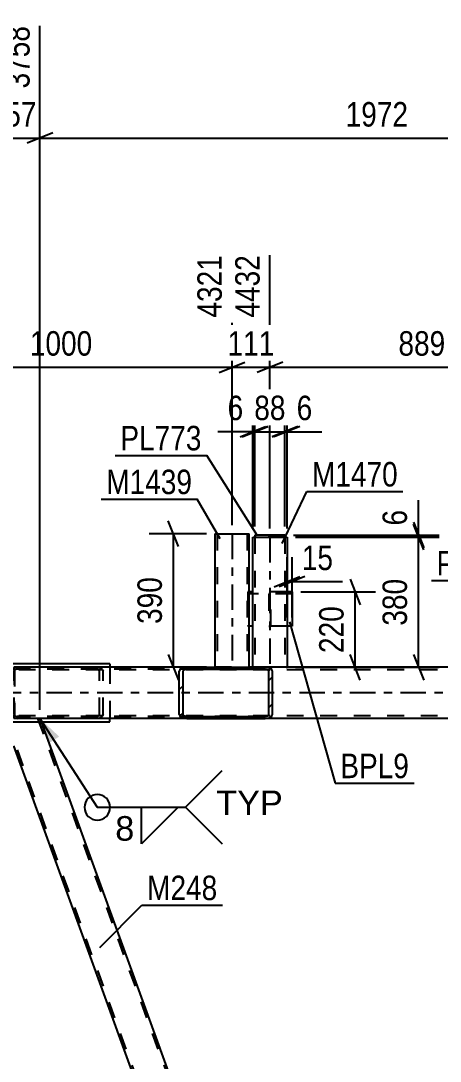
# Model space of a CAD drawing. Header units: millimetres. Extents: x -832 to 357, y -842 to -1.
# Drawn here: x -640.5 to -591.4, y -287.2 to -165.5 of the extents above; entities that cross this region are included whole.
import ezdxf

# ---------------------------------------------------------------- set-up
doc = ezdxf.new("R2010")
doc.units = ezdxf.units.MM
doc.linetypes.add('DXK_LINE_DOT2', pattern=[3.9198, 1.9599, -1.9599])
doc.linetypes.add('DXK_LINE_DOT3', pattern=[5.9187, 2.979, -0.9799, 0.9799, -0.9799])
doc.styles.add('Arial', font='ARIAL.TTF', dxfattribs={"height": 0.2})
doc.styles.add('Arial Narrow', font='ARIALN.TTF', dxfattribs={"height": 0.2})

# ---------------------------------------------------------------- blocks, each defined once
blk = doc.blocks.new('Part-570388851-1334 - 1253')
at = {"color": 7, "linetype": 'DXK_LINE_DOT2'}
for p, q in [((-611.21, -232.54), (-611.45, -232.54)), ((-611.45, -232.54), (-611.45, -236.3)), ((-611.45, -233.14), (-611.21, -233.14)), ((-611.21, -236.3), (-611.21, -232.54)), ((-611.45, -236.3), (-611.21, -236.3))]:
    blk.add_line(p, q, dxfattribs=at)
blk = doc.blocks.new('Part-570388851-1350 - 1253')
at = {"color": 7, "linetype": 'DXK_LINE_DOT2'}
for p, q in [((-89.98, -241.42), (-788.59, -241.42)), ((-611.9, -241.1), (-671.08, -241.1)), ((-89.98, -246.78), (-788.59, -246.78)), ((-89.98, -247.1), (-738.06, -247.1)), ((-611.9, -247.1), (-671.07, -247.1))]:
    blk.add_line(p, q, dxfattribs=at)
at = {"color": 2, "linetype": 'Continuous'}
for p, q in [((-585.94, -241.1), (-611.9, -241.1)), ((-585.94, -247.1), (-611.9, -247.1))]:
    blk.add_line(p, q, dxfattribs=at)
at = {"color": 7, "linetype": 'DXK_LINE_DOT3'}
blk.add_line((-89.98, -244.1), (-788.59, -244.1), dxfattribs=at)
blk = doc.blocks.new('Part-570388851-1637 - 1253')
at = {"color": 2, "linetype": 'Continuous'}
for p, q in [((-617.76, -225.5), (-617.73, -225.5)), ((-617.76, -225.5), (-617.76, -241.1)), ((-617.73, -225.5), (-613.76, -225.5)), ((-613.76, -241.1), (-613.76, -225.5))]:
    blk.add_line(p, q, dxfattribs=at)
at = {"color": 7, "linetype": 'DXK_LINE_DOT2'}
for p, q in [((-617.52, -225.5), (-617.52, -241.11)), ((-617.52, -225.5), (-617.5, -225.5)), ((-617.5, -225.5), (-617.47, -225.5)), ((-617.47, -225.5), (-617.45, -225.5)), ((-614, -225.5), (-614, -241.11)), ((-617.76, -241.1), (-617.76, -241.11)), ((-617.76, -241.11), (-613.76, -241.11)), ((-613.76, -241.11), (-613.76, -241.1)), ((-613.76, -241.1), (-613.76, -241.11))]:
    blk.add_line(p, q, dxfattribs=at)
at = {"color": 7, "linetype": 'DXK_LINE_DOT3'}
blk.add_line((-615.76, -225.5), (-615.76, -241.11), dxfattribs=at)
blk = doc.blocks.new('Part-570388851-2054 - 1253')
at = {"color": 2, "linetype": 'Continuous'}
for p, q in [((-559.51, -247.5), (-596.1, -362.9)), ((-557.23, -247.5), (-556.21, -250.31)), ((-556.21, -250.31), (-592.8, -365.7)), ((-595.08, -365.7), (-596.1, -362.9))]:
    blk.add_line(p, q, dxfattribs=at)
at = {"color": 7, "linetype": 'DXK_LINE_DOT2'}
for p, q in [((-559.13, -247.1), (-595.97, -363.27)), ((-559.39, -247.1), (-559.51, -247.5)), ((-557.37, -247.1), (-559.39, -247.1)), ((-557.37, -247.1), (-557.23, -247.5)), ((-556.34, -249.94), (-593.18, -366.1)), ((-594.94, -366.1), (-595.08, -365.7)), ((-592.92, -366.1), (-594.94, -366.1)), ((-592.8, -365.7), (-592.92, -366.1))]:
    blk.add_line(p, q, dxfattribs=at)
blk = doc.blocks.new('Part-570388851-1482 - 1253')
at = {"color": 2, "linetype": 'Continuous'}
for p, q in [((-613.33, -225.9), (-613.29, -225.9)), ((-613.33, -241.1), (-613.33, -225.9)), ((-613.29, -225.9), (-609.33, -225.9)), ((-609.33, -225.9), (-609.33, -241.1))]:
    blk.add_line(p, q, dxfattribs=at)
at = {"color": 7, "linetype": 'DXK_LINE_DOT2'}
for p, q in [((-613.09, -225.9), (-613.09, -241.11)), ((-613.09, -225.9), (-613.07, -225.9)), ((-609.57, -225.9), (-609.57, -241.11)), ((-613.33, -241.1), (-613.33, -241.11)), ((-613.33, -241.11), (-609.33, -241.11)), ((-609.33, -241.11), (-609.33, -241.1)), ((-609.33, -241.1), (-609.33, -241.11))]:
    blk.add_line(p, q, dxfattribs=at)
at = {"color": 7, "linetype": 'DXK_LINE_DOT3'}
blk.add_line((-611.33, -225.9), (-611.33, -241.11), dxfattribs=at)
blk = doc.blocks.new('Part-570388851-2136 - 1253')
at = {"color": 7, "linetype": 'DXK_LINE_DOT2'}
for p, q in [((-613.93, -232.3), (-613.93, -236.3)), ((-613.76, -232.3), (-613.93, -232.3)), ((-609.33, -232.3), (-613.33, -232.3)), ((-608.73, -232.54), (-613.93, -232.54)), ((-613.76, -236.3), (-613.93, -236.3)), ((-609.33, -236.3), (-613.33, -236.3))]:
    blk.add_line(p, q, dxfattribs=at)
at = {"color": 2, "linetype": 'Continuous'}
for p, q in [((-613.33, -232.3), (-613.76, -232.3)), ((-608.73, -232.3), (-609.33, -232.3)), ((-608.73, -232.3), (-608.73, -236.3)), ((-613.33, -236.3), (-613.76, -236.3)), ((-608.73, -236.3), (-609.33, -236.3))]:
    blk.add_line(p, q, dxfattribs=at)
blk = doc.blocks.new('Part-570388851-1931 - 1253')
at = {"color": 2, "linetype": 'Continuous'}
for p, q in [((-652.93, -240.7), (-652.93, -241.1)), ((-630.05, -240.7), (-652.93, -240.7)), ((-630.05, -240.7), (-630.05, -241.1)), ((-652.93, -247.1), (-652.93, -247.5)), ((-652.93, -247.5), (-630.05, -247.5)), ((-630.05, -247.5), (-630.05, -247.1))]:
    blk.add_line(p, q, dxfattribs=at)
at = {"color": 7, "linetype": 'DXK_LINE_DOT2'}
for p, q in [((-652.93, -241.1), (-652.93, -247.1)), ((-630.05, -241.1), (-630.05, -247.1))]:
    blk.add_line(p, q, dxfattribs=at)
blk = doc.blocks.new('Part-570388851-1939 - 1253')
at = {"linetype": 'Continuous'}
h = blk.add_hatch(dxfattribs=at)
h.set_pattern_fill('', scale=0.7, style=0, pattern_type=0)
h.set_pattern_definition([(45, (-621.8733, -246.807), (-1.57154, 1.57154), [])])
h.paths.add_polyline_path([(-621.94, -246.62), (-621.87, -246.81), (-621.68, -246.96), (-621.4, -247.07), (-621.07, -247.1), (-611.9, -247.1), (-611.56, -247.07), (-611.28, -246.96), (-611.09, -246.81), (-611.02, -246.62), (-611.02, -241.58), (-611.09, -241.4), (-611.28, -241.24), (-611.56, -241.14), (-611.9, -241.1), (-621.07, -241.1), (-621.4, -241.14), (-621.68, -241.24), (-621.87, -241.4), (-621.94, -241.58)])
h.paths.add_polyline_path([(-621.47, -241.49), (-621.38, -241.41), (-621.23, -241.36), (-621.07, -241.34), (-611.9, -241.34), (-611.73, -241.36), (-611.59, -241.41), (-611.49, -241.49), (-611.46, -241.58), (-611.46, -246.62), (-611.49, -246.72), (-611.59, -246.79), (-611.73, -246.84), (-611.9, -246.86), (-621.07, -246.86), (-621.23, -246.84), (-621.38, -246.79), (-621.47, -246.72), (-621.5, -246.62), (-621.5, -241.58)])
at = {"color": 2, "linetype": 'Continuous'}
for p, q in [((-641.49, -241.58), (-641.45, -241.4)), ((-641.49, -246.62), (-641.49, -241.58)), ((-641.45, -241.4), (-641.36, -241.24)), ((-641.36, -241.24), (-641.22, -241.14)), ((-641.22, -241.14), (-640.89, -241.1)), ((-621.07, -241.1), (-640.89, -241.1)), ((-621.87, -241.4), (-621.94, -241.58)), ((-621.94, -246.62), (-621.94, -241.58)), ((-621.5, -241.58), (-621.47, -241.49)), ((-621.5, -246.62), (-621.5, -241.58)), ((-621.07, -241.1), (-621.4, -241.14)), ((-621.23, -241.36), (-621.07, -241.34)), ((-621.07, -241.1), (-611.9, -241.1)), ((-621.07, -241.34), (-611.9, -241.34)), ((-611.56, -241.14), (-611.9, -241.1)), ((-611.9, -241.34), (-611.73, -241.36)), ((-611.49, -241.49), (-611.46, -241.58)), ((-611.46, -246.62), (-611.46, -241.58)), ((-611.02, -241.58), (-611.09, -241.4)), ((-611.02, -246.62), (-611.02, -241.58)), ((-641.45, -246.81), (-641.49, -246.62)), ((-641.36, -246.96), (-641.45, -246.81)), ((-621.94, -246.62), (-621.87, -246.81)), ((-621.47, -246.72), (-621.5, -246.62)), ((-621.07, -246.86), (-621.23, -246.84)), ((-621.07, -246.86), (-611.9, -246.86)), ((-611.73, -246.84), (-611.9, -246.86)), ((-611.46, -246.62), (-611.49, -246.72)), ((-611.09, -246.81), (-611.02, -246.62)), ((-641.22, -247.07), (-641.36, -246.96)), ((-641.22, -247.07), (-640.89, -247.1)), ((-621.07, -247.1), (-640.89, -247.1)), ((-621.4, -247.07), (-621.07, -247.1)), ((-621.07, -247.1), (-611.9, -247.1)), ((-611.9, -247.1), (-611.56, -247.07))]:
    blk.add_line(p, q, dxfattribs=at)
at = {"color": 7, "linetype": 'DXK_LINE_DOT2'}
for p, q in [((-641.25, -241.49), (-641.27, -241.58)), ((-641.27, -246.62), (-641.27, -241.58)), ((-641.2, -241.41), (-641.25, -241.49)), ((-641.22, -247.07), (-641.22, -241.14)), ((-641.05, -241.36), (-641.2, -241.41)), ((-641.2, -241.41), (-641.2, -246.79)), ((-640.89, -241.34), (-641.05, -241.36)), ((-611.9, -241.34), (-640.89, -241.34)), ((-631.72, -241.1), (-631.39, -241.14)), ((-631.55, -241.36), (-631.72, -241.34)), ((-631.28, -241.58), (-631.32, -241.49)), ((-631.28, -246.62), (-631.28, -241.58)), ((-630.91, -241.4), (-630.85, -241.58)), ((-630.85, -246.62), (-630.85, -241.58)), ((-611.9, -241.1), (-621.07, -241.1)), ((-641.27, -246.62), (-641.25, -246.72)), ((-641.25, -246.72), (-641.2, -246.79)), ((-641.2, -246.79), (-641.05, -246.84)), ((-641.05, -246.84), (-640.89, -246.86)), ((-611.9, -246.86), (-640.89, -246.86)), ((-631.72, -246.86), (-631.55, -246.84)), ((-631.32, -246.72), (-631.28, -246.62)), ((-630.85, -246.62), (-630.91, -246.81)), ((-631.39, -247.07), (-631.72, -247.1)), ((-611.9, -247.1), (-621.07, -247.1))]:
    blk.add_line(p, q, dxfattribs=at)
for centre, radius, start, end in [((-631.62, -241.76), 0.408, 41.9269, 80.4778), ((-631.52, -241.95), 0.817, 41.9269, 80.4778), ((-631.62, -246.44), 0.408, 279.5223, 318.0732), ((-631.52, -246.26), 0.817, 279.5223, 318.0732)]:
    blk.add_arc(centre, radius, start, end, dxfattribs=at)
at = {"color": 2, "linetype": 'Continuous'}
for centre, radius, start, end in [((-621.27, -241.95), 0.817, 99.5223, 138.0732), ((-621.17, -241.76), 0.408, 99.5223, 138.0732), ((-611.8, -241.76), 0.408, 41.9269, 80.4778), ((-611.7, -241.95), 0.817, 41.9269, 80.4778), ((-621.27, -246.26), 0.817, 221.9269, 260.4778), ((-621.17, -246.44), 0.408, 221.9269, 260.4778), ((-611.8, -246.44), 0.408, 279.5223, 318.0732), ((-611.7, -246.26), 0.817, 279.5223, 318.0732)]:
    blk.add_arc(centre, radius, start, end, dxfattribs=at)
blk = doc.blocks.new('Part-570388851-2131 - 1253')
at = {"color": 2, "linetype": 'Continuous'}
for p, q in [((-609.57, -225.66), (-613.09, -225.66)), ((-613.09, -225.66), (-613.09, -225.9)), ((-609.57, -225.66), (-609.57, -225.9))]:
    blk.add_line(p, q, dxfattribs=at)
at = {"color": 7, "linetype": 'DXK_LINE_DOT2'}
blk.add_line((-609.57, -225.9), (-613.09, -225.9), dxfattribs=at)
blk = doc.blocks.new('Part-570388851-1980 - 1253')
at = {"color": 7, "linetype": 'DXK_LINE_DOT2'}
for p, q in [((-638.25, -247.1), (-642.51, -247.1)), ((-642.51, -247.1), (-641.34, -250.31)), ((-642.25, -247.1), (-598.94, -366.1)), ((-638.51, -247.1), (-595.19, -366.1)), ((-638.25, -247.1), (-638.1, -247.5)), ((-596.1, -362.9), (-594.94, -366.1)), ((-599.34, -365.7), (-599.19, -366.1)), ((-594.94, -366.1), (-599.19, -366.1))]:
    blk.add_line(p, q, dxfattribs=at)
at = {"color": 2, "linetype": 'Continuous'}
for p, q in [((-638.1, -247.5), (-596.1, -362.9)), ((-641.34, -250.31), (-599.34, -365.7))]:
    blk.add_line(p, q, dxfattribs=at)
blk = doc.blocks.new('StraightDimension-570388851-2411 - 1253')
at = {"color": 7, "linetype": 'Continuous'}
for p, q in [((-638.25, -246.1), (-638.25, -166.13)), ((-644.52, -246.1), (-644.52, -170.63)), ((-646.02, -179.84), (-643.02, -178.64)), ((-636.75, -178.64), (-639.75, -179.84)), ((-644.52, -179.24), (-638.25, -179.24))]:
    blk.add_line(p, q, dxfattribs=at)
at = {"color": 0}
blk.add_wipeout([(-638.04, -178.49), (-638.04, -174.29), (-644.73, -174.29), (-644.73, -178.49)], dxfattribs=at)
at = {"color": 3, "style": 'Arial Narrow'}
blk.add_text('157', height=2.863, dxfattribs=at).set_placement((-644.13, -177.89))
at = {"color": 0, "linetype": 'Continuous'}
blk.add_wipeout([(-638.85, -165.53), (-643.05, -165.53), (-643.05, -174.04), (-638.85, -174.04)], dxfattribs=at)
at = {"color": 3, "linetype": 'Continuous', "style": 'Arial Narrow'}
blk.add_text('3758', height=2.863, rotation=90.0002, dxfattribs=at).set_placement((-639.45, -173.44))
blk = doc.blocks.new('StraightDimension-570388851-23810 - 1253')
at = {"color": 7, "linetype": 'Continuous'}
for p, q in [((-593.94, -225.66), (-593.94, -221.58)), ((-593.94, -225.66), (-593.94, -221.58)), ((-594.54, -224.16), (-593.34, -227.16)), ((-593.34, -227.4), (-594.54, -224.4)), ((-608.57, -225.66), (-591.54, -225.66)), ((-608.33, -225.9), (-591.54, -225.9)), ((-593.94, -225.9), (-593.94, -225.66))]:
    blk.add_line(p, q, dxfattribs=at)
at = {"color": 0}
blk.add_wipeout([(-594.69, -222.11), (-598.89, -222.11), (-598.89, -225.14), (-594.69, -225.14)], dxfattribs=at)
at = {"color": 3, "style": 'Arial Narrow'}
blk.add_text('6', height=2.86, rotation=90.0002, dxfattribs=at).set_placement((-595.29, -224.54))
blk = doc.blocks.new('StraightDimension-570388851-15654 - 1253')
at = {"color": 7, "linetype": 'Continuous'}
for p, q in [((-655.76, -224.5), (-655.76, -192.92)), ((-615.76, -224.5), (-615.76, -192.92)), ((-654.26, -205.43), (-657.26, -206.63)), ((-617.26, -206.63), (-614.26, -205.43)), ((-655.76, -206.03), (-615.76, -206.03))]:
    blk.add_line(p, q, dxfattribs=at)
at = {"color": 0}
blk.add_wipeout([(-631.51, -205.28), (-631.51, -201.08), (-640.02, -201.08), (-640.02, -205.28)], dxfattribs=at)
at = {"color": 3, "style": 'Arial Narrow'}
blk.add_text('1000', height=2.863, dxfattribs=at).set_placement((-639.42, -204.68))
at = {"color": 0, "linetype": 'Continuous'}
blk.add_wipeout([(-616.36, -192.32), (-620.56, -192.32), (-620.56, -200.83), (-616.36, -200.83)], dxfattribs=at)
at = {"color": 3, "linetype": 'Continuous', "style": 'Arial Narrow'}
blk.add_text('4321', height=2.863, rotation=90.0002, dxfattribs=at).set_placement((-616.96, -200.23))
blk = doc.blocks.new('StraightDimension-570388851-2436 - 1253')
at = {"color": 7, "linetype": 'Continuous'}
for p, q in [((-638.25, -246.1), (-638.25, -166.13)), ((-559.39, -246.1), (-559.39, -170.63)), ((-636.75, -178.64), (-639.75, -179.84)), ((-560.89, -179.84), (-557.89, -178.64)), ((-638.25, -179.24), (-559.39, -179.24))]:
    blk.add_line(p, q, dxfattribs=at)
at = {"color": 0}
blk.add_wipeout([(-594.56, -178.49), (-594.56, -174.29), (-603.07, -174.29), (-603.07, -178.49)], dxfattribs=at)
at = {"color": 3, "style": 'Arial Narrow'}
blk.add_text('1972', height=2.863, dxfattribs=at).set_placement((-602.47, -177.89))
at = {"color": 0, "linetype": 'Continuous'}
blk.add_wipeout([(-559.99, -170.03), (-564.19, -170.03), (-564.19, -178.54), (-559.99, -178.54)], dxfattribs=at)
at = {"color": 3, "linetype": 'Continuous', "style": 'Arial Narrow'}
blk.add_text('5730', height=2.863, rotation=90.0002, dxfattribs=at).set_placement((-560.59, -177.94))
blk = doc.blocks.new('StraightDimension-570388851-23781 - 1253')
at = {"color": 7, "linetype": 'Continuous'}
for p, q in [((-613.33, -224.9), (-613.33, -210.72)), ((-613.09, -224.66), (-613.09, -210.72)), ((-613.33, -213.57), (-617.41, -213.57)), ((-613.33, -213.57), (-617.41, -213.57)), ((-614.83, -214.17), (-611.83, -212.97)), ((-611.59, -212.97), (-614.59, -214.17)), ((-613.33, -213.57), (-613.09, -213.57))]:
    blk.add_line(p, q, dxfattribs=at)
at = {"color": 0}
blk.add_wipeout([(-613.85, -212.82), (-613.85, -208.62), (-616.88, -208.62), (-616.88, -212.82)], dxfattribs=at)
at = {"color": 3, "style": 'Arial Narrow'}
blk.add_text('6', height=2.86, dxfattribs=at).set_placement((-616.28, -212.22))
blk = doc.blocks.new('StraightDimension-570388851-2961 - 1253')
at = {"color": 7, "linetype": 'Continuous'}
for p, q in [((-622.02, -227), (-623.22, -224)), ((-618.76, -225.5), (-625.47, -225.5)), ((-622.62, -241.11), (-622.62, -225.5)), ((-623.22, -239.61), (-622.02, -242.61)), ((-618.76, -241.11), (-625.47, -241.11))]:
    blk.add_line(p, q, dxfattribs=at)
at = {"color": 0}
blk.add_wipeout([(-623.37, -229.96), (-627.57, -229.96), (-627.57, -236.65), (-623.37, -236.65)], dxfattribs=at)
at = {"color": 3, "style": 'Arial Narrow'}
blk.add_text('390', height=2.863, rotation=90.0002, dxfattribs=at).set_placement((-623.97, -236.05))
blk = doc.blocks.new('StraightDimension-570388851-15652 - 1253')
at = {"color": 7, "linetype": 'Continuous'}
for p, q in [((-611.33, -224.9), (-611.33, -192.92)), ((-575.76, -225.46), (-575.76, -197.42)), ((-609.83, -205.43), (-612.83, -206.63)), ((-577.26, -206.63), (-574.26, -205.43)), ((-611.33, -206.03), (-575.76, -206.03))]:
    blk.add_line(p, q, dxfattribs=at)
at = {"color": 0}
blk.add_wipeout([(-590.2, -205.28), (-590.2, -201.08), (-596.89, -201.08), (-596.89, -205.28)], dxfattribs=at)
at = {"color": 3, "style": 'Arial Narrow'}
blk.add_text('889', height=2.863, dxfattribs=at).set_placement((-596.29, -204.68))
at = {"color": 0, "linetype": 'Continuous'}
blk.add_wipeout([(-576.36, -196.82), (-580.56, -196.82), (-580.56, -205.33), (-576.36, -205.33)], dxfattribs=at)
at = {"color": 3, "linetype": 'Continuous', "style": 'Arial Narrow'}
blk.add_text('5321', height=2.863, rotation=90.0002, dxfattribs=at).set_placement((-576.96, -204.73))
blk = doc.blocks.new('StraightDimension-570388851-15653 - 1253')
at = {"color": 7, "linetype": 'Continuous'}
for p, q in [((-615.76, -224.5), (-615.76, -192.92)), ((-611.33, -224.9), (-611.33, -192.92)), ((-617.26, -206.63), (-614.26, -205.43)), ((-609.83, -205.43), (-612.83, -206.63)), ((-615.76, -206.03), (-611.33, -206.03))]:
    blk.add_line(p, q, dxfattribs=at)
at = {"color": 0}
blk.add_wipeout([(-610.2, -205.28), (-610.2, -201.08), (-616.89, -201.08), (-616.89, -205.28)], dxfattribs=at)
at = {"color": 3, "style": 'Arial Narrow'}
blk.add_text('111', height=2.863, dxfattribs=at).set_placement((-616.29, -204.68))
at = {"color": 0, "linetype": 'Continuous'}
blk.add_wipeout([(-611.93, -192.32), (-616.13, -192.32), (-616.13, -200.83), (-611.93, -200.83)], dxfattribs=at)
at = {"color": 3, "linetype": 'Continuous', "style": 'Arial Narrow'}
blk.add_text('4432', height=2.863, rotation=90.0002, dxfattribs=at).set_placement((-612.53, -200.23))
blk = doc.blocks.new('StraightDimension-570388851-21232 - 1253')
at = {"color": 7, "linetype": 'Continuous'}
for p, q in [((-601.96, -230.8), (-600.76, -233.8)), ((-607.73, -232.3), (-598.96, -232.3)), ((-601.36, -241.11), (-601.36, -232.3)), ((-600.76, -242.61), (-601.96, -239.61)), ((-608.33, -241.11), (-598.96, -241.11))]:
    blk.add_line(p, q, dxfattribs=at)
at = {"color": 0}
blk.add_wipeout([(-602.11, -233.36), (-606.31, -233.36), (-606.31, -240.05), (-602.11, -240.05)], dxfattribs=at)
at = {"color": 3, "style": 'Arial Narrow'}
blk.add_text('220', height=2.863, rotation=90.0002, dxfattribs=at).set_placement((-602.71, -239.45))
blk = doc.blocks.new('StraightDimension-570388851-23779 - 1253')
at = {"color": 7, "linetype": 'Continuous'}
for p, q in [((-609.57, -224.66), (-609.57, -210.72)), ((-609.33, -224.9), (-609.33, -210.72)), ((-611.07, -214.17), (-608.07, -212.97)), ((-607.83, -212.97), (-610.83, -214.17)), ((-609.57, -213.57), (-609.33, -213.57)), ((-609.33, -213.57), (-605.25, -213.57)), ((-609.33, -213.57), (-605.25, -213.57))]:
    blk.add_line(p, q, dxfattribs=at)
at = {"color": 0}
blk.add_wipeout([(-605.77, -212.82), (-605.77, -208.62), (-608.8, -208.62), (-608.8, -212.82)], dxfattribs=at)
at = {"color": 3, "style": 'Arial Narrow'}
blk.add_text('6', height=2.86, dxfattribs=at).set_placement((-608.2, -212.22))
blk = doc.blocks.new('StraightDimension-570388851-23780 - 1253')
at = {"color": 7, "linetype": 'Continuous'}
for p, q in [((-613.09, -224.66), (-613.09, -210.72)), ((-609.57, -224.66), (-609.57, -210.72)), ((-614.59, -214.17), (-611.59, -212.97)), ((-613.09, -213.57), (-609.57, -213.57)), ((-608.07, -212.97), (-611.07, -214.17))]:
    blk.add_line(p, q, dxfattribs=at)
at = {"color": 0}
blk.add_wipeout([(-608.9, -212.82), (-608.9, -208.62), (-613.76, -208.62), (-613.76, -212.82)], dxfattribs=at)
at = {"color": 3, "style": 'Arial Narrow'}
blk.add_text('88', height=2.863, dxfattribs=at).set_placement((-613.16, -212.22))
blk = doc.blocks.new('StraightDimension-570388851-23811 - 1253')
at = {"color": 7, "linetype": 'Continuous'}
for p, q in [((-593.34, -227.4), (-594.54, -224.4)), ((-608.33, -225.9), (-591.54, -225.9)), ((-593.94, -241.11), (-593.94, -225.9)), ((-594.54, -239.61), (-593.34, -242.61)), ((-608.33, -241.11), (-591.54, -241.11))]:
    blk.add_line(p, q, dxfattribs=at)
at = {"color": 0}
blk.add_wipeout([(-594.69, -230.16), (-598.89, -230.16), (-598.89, -236.85), (-594.69, -236.85)], dxfattribs=at)
at = {"color": 3, "style": 'Arial Narrow'}
blk.add_text('380', height=2.863, rotation=90.0002, dxfattribs=at).set_placement((-595.29, -236.25))
blk = doc.blocks.new('StraightDimension-570388851-23835 - 1253')
at = {"color": 7, "linetype": 'Continuous'}
for p, q in [((-609.33, -235.3), (-609.33, -228.25)), ((-608.73, -235.3), (-608.73, -228.25)), ((-610.83, -231.7), (-607.83, -230.5)), ((-607.23, -230.5), (-610.23, -231.7)), ((-609.33, -231.1), (-608.73, -231.1)), ((-608.73, -231.1), (-602.82, -231.1)), ((-608.73, -231.1), (-602.82, -231.1))]:
    blk.add_line(p, q, dxfattribs=at)
at = {"color": 0}
blk.add_wipeout([(-603.35, -230.35), (-603.35, -226.15), (-608.2, -226.15), (-608.2, -230.35)], dxfattribs=at)
at = {"color": 3, "style": 'Arial Narrow'}
blk.add_text('15', height=2.863, dxfattribs=at).set_placement((-607.6, -229.75))
blk = doc.blocks.new('Mark-570388851-1478 - 1253')
at = {"color": 0}
blk.add_wipeout([(-596.36, -219.98), (-596.36, -216.98), (-606.41, -216.98), (-606.41, -219.98)], dxfattribs=at)
blk.add_wipeout([(-596.36, -219.98), (-596.36, -216.98), (-606.41, -216.98), (-606.41, -219.98)], dxfattribs=at)
at = {"color": 30, "linetype": 'Continuous'}
for p, q in [((-609.91, -226.63), (-607.01, -220.58)), ((-607.01, -220.58), (-595.76, -220.58))]:
    blk.add_line(p, q, dxfattribs=at)
at = {"color": 3, "style": 'Arial Narrow'}
blk.add_text('M1470', height=2.863, dxfattribs=at).set_placement((-606.41, -219.98))
blk = doc.blocks.new('WeldMark-570388851-25460 - 1253')
at = {"linetype": 'Continuous'}
blk.add_hatch(color=30, dxfattribs=at).paths.add_polyline_path([(-637.25, -250.03), (-638.25, -247.1), (-635.99, -249.22)])
at = {"color": 30, "linetype": 'Continuous'}
for p, q in [((-638.25, -247.1), (-631.53, -257.49)), ((-631.53, -257.49), (-621.21, -257.49))]:
    blk.add_line(p, q, dxfattribs=at)
at = {"color": 3, "linetype": 'Continuous'}
for p, q in [((-621.21, -257.49), (-616.93, -253.2)), ((-626.35, -257.49), (-622.07, -257.49)), ((-622.07, -257.49), (-626.35, -261.77)), ((-626.35, -261.77), (-626.35, -257.49)), ((-621.21, -257.49), (-616.93, -261.77))]:
    blk.add_line(p, q, dxfattribs=at)
blk.add_arc((-631.53, -257.49), 1.5, 90, 270, dxfattribs=at)
at = {"color": 0}
blk.add_wipeout([(-627.01, -261.59), (-627.01, -258.19), (-629.63, -258.19), (-629.63, -261.59)], dxfattribs=at)
at = {"color": 3, "linetype": 'Continuous'}
blk.add_arc((-631.53, -257.49), 1.5, 270, 90, dxfattribs=at)
at = {"color": 3, "style": 'Arial'}
blk.add_text('8', height=2.87, dxfattribs=at).set_placement((-629.43, -261.39))
at = {"color": 0, "linetype": 'Continuous'}
blk.add_wipeout([(-609.84, -258.39), (-609.84, -255.39), (-617.61, -255.39), (-617.61, -258.39)], dxfattribs=at)
blk.add_wipeout([(-609.84, -258.39), (-609.84, -255.39), (-617.61, -255.39), (-617.61, -258.39)], dxfattribs=at)
at = {"color": 3, "linetype": 'Continuous', "style": 'Arial'}
blk.add_text('TYP', height=2.865, dxfattribs=at).set_placement((-617.61, -258.39))
blk = doc.blocks.new('Mark-570388851-1594 - 1253')
at = {"color": 0}
blk.add_wipeout([(-582.33, -230.38), (-582.33, -227.38), (-591.83, -227.38), (-591.83, -230.38)], dxfattribs=at)
blk.add_wipeout([(-582.33, -230.38), (-582.33, -227.38), (-591.83, -227.38), (-591.83, -230.38)], dxfattribs=at)
at = {"color": 30, "linetype": 'Continuous'}
for p in [(-579.92, -226.28), (-592.43, -230.98)]:
    blk.add_line(p, (-581.73, -230.98), dxfattribs=at)
at = {"color": 3, "style": 'Arial Narrow'}
blk.add_text('PL580', height=2.863, dxfattribs=at).set_placement((-591.83, -230.38))
blk = doc.blocks.new('Mark-570388851-1633 - 1253')
at = {"color": 0}
blk.add_wipeout([(-620.43, -220.87), (-620.43, -217.87), (-630.48, -217.87), (-630.48, -220.87)], dxfattribs=at)
blk.add_wipeout([(-620.43, -220.87), (-620.43, -217.87), (-630.48, -217.87), (-630.48, -220.87)], dxfattribs=at)
at = {"color": 30, "linetype": 'Continuous'}
for p in [(-631.08, -221.47), (-617.15, -226.11)]:
    blk.add_line(p, (-619.83, -221.47), dxfattribs=at)
at = {"color": 3, "style": 'Arial Narrow'}
blk.add_text('M1439', height=2.863, dxfattribs=at).set_placement((-630.48, -220.87))
blk = doc.blocks.new('Mark-570388851-1976 - 1253')
at = {"color": 0}
blk.add_wipeout([(-617.48, -268.34), (-617.48, -265.34), (-625.7, -265.34), (-625.7, -268.34)], dxfattribs=at)
blk.add_wipeout([(-617.48, -268.34), (-617.48, -265.34), (-625.7, -265.34), (-625.7, -268.34)], dxfattribs=at)
at = {"color": 30, "linetype": 'Continuous'}
for p, q in [((-631.25, -273.89), (-626.3, -268.94)), ((-626.3, -268.94), (-616.88, -268.94))]:
    blk.add_line(p, q, dxfattribs=at)
at = {"color": 3, "style": 'Arial Narrow'}
blk.add_text('M248', height=2.863, dxfattribs=at).set_placement((-625.7, -268.34))
blk = doc.blocks.new('Mark-570388851-2127 - 1253')
at = {"color": 0}
blk.add_wipeout([(-619.33, -215.75), (-619.33, -212.75), (-628.83, -212.75), (-628.83, -215.75)], dxfattribs=at)
blk.add_wipeout([(-619.33, -215.75), (-619.33, -212.75), (-628.83, -212.75), (-628.83, -215.75)], dxfattribs=at)
at = {"color": 30, "linetype": 'Continuous'}
for p in [(-629.43, -216.35), (-612.79, -225.76)]:
    blk.add_line(p, (-618.73, -216.35), dxfattribs=at)
at = {"color": 3, "style": 'Arial Narrow'}
blk.add_text('PL773', height=2.863, dxfattribs=at).set_placement((-628.83, -215.75))
blk = doc.blocks.new('Mark-570388851-2132 - 1253')
at = {"color": 0}
blk.add_wipeout([(-595.05, -254.08), (-595.05, -251.08), (-603.09, -251.08), (-603.09, -254.08)], dxfattribs=at)
blk.add_wipeout([(-595.05, -254.08), (-595.05, -251.08), (-603.09, -251.08), (-603.09, -254.08)], dxfattribs=at)
at = {"color": 30, "linetype": 'Continuous'}
for p, q in [((-609.02, -235.8), (-603.69, -254.68)), ((-603.69, -254.68), (-594.45, -254.68))]:
    blk.add_line(p, q, dxfattribs=at)
at = {"color": 3, "style": 'Arial Narrow'}
blk.add_text('BPL9', height=2.863, dxfattribs=at).set_placement((-603.09, -254.08))

msp = doc.modelspace()

# ---------------------------------------------------------------- block references
for name in ['StraightDimension-570388851-23810 - 1253', 'Part-570388851-1637 - 1253', 'Part-570388851-1482 - 1253', 'Part-570388851-2131 - 1253', 'Part-570388851-2136 - 1253', 'Part-570388851-1334 - 1253', 'Part-570388851-1931 - 1253', 'Part-570388851-1350 - 1253', 'Part-570388851-1939 - 1253', 'Part-570388851-1980 - 1253', 'Part-570388851-2054 - 1253']:
    msp.add_blockref(name, (0, 0))

# ---------------------------------------------------------------- next in the draw order: block references
for name in ['StraightDimension-570388851-2411 - 1253', 'WeldMark-570388851-25460 - 1253', 'Mark-570388851-1976 - 1253']:
    msp.add_blockref(name, (0, 0))

# ---------------------------------------------------------------- next in the draw order: block references
msp.add_blockref('StraightDimension-570388851-15654 - 1253', (0, 0))

# ---------------------------------------------------------------- next in the draw order: block references
msp.add_blockref('StraightDimension-570388851-2436 - 1253', (0, 0))

# ---------------------------------------------------------------- next in the draw order: block references
for name in ['StraightDimension-570388851-23781 - 1253', 'StraightDimension-570388851-2961 - 1253', 'StraightDimension-570388851-21232 - 1253']:
    msp.add_blockref(name, (0, 0))

# ---------------------------------------------------------------- next in the draw order: block references
msp.add_blockref('StraightDimension-570388851-15652 - 1253', (0, 0))

# ---------------------------------------------------------------- next in the draw order: block references
msp.add_blockref('StraightDimension-570388851-15653 - 1253', (0, 0))

# ---------------------------------------------------------------- next in the draw order: block references
for name in ['StraightDimension-570388851-23779 - 1253', 'Mark-570388851-1633 - 1253']:
    msp.add_blockref(name, (0, 0))

# ---------------------------------------------------------------- next in the draw order: block references
msp.add_blockref('StraightDimension-570388851-23780 - 1253', (0, 0))

# ---------------------------------------------------------------- next in the draw order: block references
for name in ['Mark-570388851-2127 - 1253', 'StraightDimension-570388851-23811 - 1253']:
    msp.add_blockref(name, (0, 0))

# ---------------------------------------------------------------- next in the draw order: block references
for name in ['StraightDimension-570388851-23835 - 1253', 'Mark-570388851-1594 - 1253']:
    msp.add_blockref(name, (0, 0))

# ---------------------------------------------------------------- next in the draw order: block references
for name in ['Mark-570388851-1478 - 1253', 'Mark-570388851-2132 - 1253']:
    msp.add_blockref(name, (0, 0))

doc.saveas('drawing.dxf')
